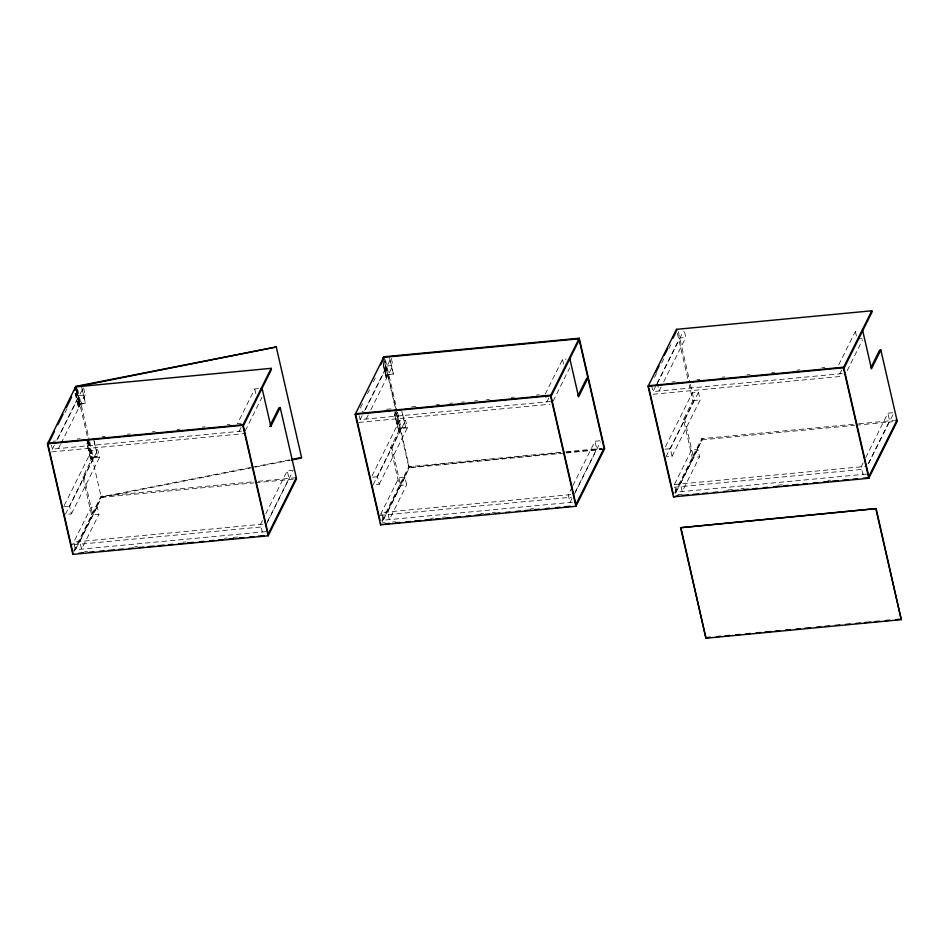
<?xml version="1.0" encoding="UTF-8"?>
<svg xmlns="http://www.w3.org/2000/svg" width="949" height="949" viewBox="0 0 949 949"><rect width="100%" height="100%" fill="white"/><g stroke="black" fill="none" stroke-linecap="round" stroke-linejoin="round"><path stroke-width="0.71" stroke-dasharray="4.75 3.56" d="M79.965 404.796L78.731 404.725L75.849 392.151M64.224 505.509L91.697 450.407L97.806 449.826L99.55 457.454L91.092 457.809L92.504 457.584L82.848 476.944L91.602 515.058L98.933 514.358L97.178 506.742L91.08 507.312L72.326 544.928M387.738 375.27L386.504 375.069L393.396 374.013L389.873 358.639M371.996 475.971L399.458 420.882L405.567 420.3L407.311 427.916L398.758 428.533L405.662 427.358L402.127 411.985M64.959 412.744L66.916 408.829M54.33 445.2L50.961 451.949L243.857 433.622M56.928 439.98L79.087 395.531L85.196 394.962L83.441 387.334L56.726 440.929L53.061 441.273M76.395 387.465L80.25 404.238L78.755 407.24L79.562 404.832L75.706 388.07M60.428 444.63L58.47 448.545L57.604 444.737M61.08 443.313L85.196 394.962M86.75 443.859L88.376 441.38L87.154 443.824L91.009 460.585L87.154 443.824M90.606 460.633L91.816 458.189L87.688 441.451M89.704 441.748L93.453 458.035L65.327 514.441L71.424 513.86L69.68 506.232L97.806 449.826M71.424 513.86L99.55 457.454M73.5 551.357L100.985 496.256L256.633 481.463M74.425 551.179L101.235 496.873L250.821 467.466M265.934 531.63L75.481 549.72L102.207 496.137M97.178 506.742L79.835 541.523L81.59 549.139L98.933 514.358M258.413 388.627L254.747 388.971L237.404 423.752L242.292 423.29M241.082 427.513L239.16 431.38L238.567 428.841M245.257 430.799L261.96 397.299M262.47 520.432L260.512 524.358L262.268 531.974L264.225 528.059M265.732 513.895L287.239 470.763L293.336 470.182M267.488 521.523L288.982 478.391L287.239 470.763M266.622 523.777L292.683 471.499M360.335 408.046L363.597 401.522M367.512 393.669L369.458 389.754M373.372 381.913L375.329 377.987M550.586 401.498L360.134 419.588L362.091 415.674M364.701 410.442L386.86 366.006L392.957 365.424L391.202 357.809L364.487 411.392L362.043 411.629M393.396 374.013L388.105 374.511L386.113 377.749L387.322 375.306L384.44 362.732M368.2 415.093L366.243 419.019L365.365 415.199M370.798 409.861L392.957 365.424M394.511 414.333L398.77 431.06L394.511 414.333L395.733 411.89M398.366 431.095L399.588 428.651L396.053 413.289M380.561 514.453L398.841 477.786L404.95 477.205L406.694 484.832L399.375 485.52L390.62 447.418L400.371 427.857L405.662 427.358M397.477 412.21L401.213 428.497L373.087 484.903L379.197 484.322L377.441 476.706L405.567 420.3M379.197 484.322L407.311 427.916M381.913 520.538L408.746 466.718L564.394 451.926M382.198 521.653L409.292 467.299L396.516 411.095M572.472 502.211L383.254 520.194L409.968 466.6M404.95 477.205L387.607 511.986L389.351 519.613L406.694 484.832M545.165 394.226L562.508 359.446L566.173 359.09M548.842 397.987L546.921 401.842L545.461 395.496M553.03 401.273L569.72 367.773M572.188 486.979L568.285 494.82L570.029 502.448L571.986 498.522M572.84 485.674L594.999 441.238L599.887 440.775M575.248 491.985L596.755 448.853L594.999 441.238M574.382 494.239L600.456 441.961M654.513 377.429L656.471 373.503M661.678 363.052L664.941 356.516M668.855 348.674L670.801 344.748M842.226 373.598L653.007 391.581L656.269 385.045M656.922 383.74L679.721 337.986L685.83 337.417L684.075 329.789M657.36 383.384L683.422 331.094M661.062 387.073L659.104 391L657.645 384.653M663.671 381.854L685.83 337.417M866.567 474.085L676.115 492.175L674.371 484.559L691.714 449.767L697.812 449.185L699.567 456.813L692.236 457.513L683.482 419.399L692.865 400.597L689.247 384.855M665.961 456.896L694.087 400.478L690.338 384.203M670.314 448.687L698.44 392.281L692.331 392.862L664.205 449.268L670.314 448.687L672.058 456.315L667.183 456.777M672.058 456.315L700.184 399.909L698.44 392.281M674.786 492.519L701.619 438.711L857.267 423.918M675.059 493.634L701.88 439.85L701.619 438.711M676.115 492.175L702.841 438.592M697.812 449.185L680.469 483.978L682.224 491.594L699.567 456.813M838.679 364.926L855.381 331.426L859.047 331.082M841.716 369.968L839.794 373.835L838.916 370.027M847.184 370.679L862.594 339.754M863.104 462.887L861.146 466.813L862.902 474.429L864.859 470.514M865.713 457.655L887.873 413.218L892.748 412.756M868.121 463.978L889.616 420.846L887.873 413.218M868.56 463.61L893.97 412.637M78.731 404.594L85.386 403.206L81.851 387.667M80.25 404.238L85.374 403.04M92.231 458.142L92.207 457.454L97.64 456.386L94.105 441.012M92.207 457.62L97.64 456.386M252.28 467.181L290.038 459.755M88.364 440.858L101.246 497.395L253.751 467.406M255.198 467.122L290.062 460.277M858.359 338.935L862.012 338.579M672.046 381.984L674.988 381.7M697.017 379.612L699.959 379.327M721.987 377.239L724.929 376.955M746.97 374.867L749.9 374.582M771.94 372.494L774.87 372.21M796.911 370.122L799.841 369.837M821.881 367.749L824.823 367.465M386.528 409.304L390.929 408.877M411.498 406.931L415.899 406.504M436.469 404.559L439.411 404.274M449.684 403.301L452.626 403.017M461.439 402.186L464.381 401.901M474.654 400.929L477.596 400.644M486.41 399.814L489.352 399.529M511.381 397.441L514.322 397.156M536.351 395.069L539.293 394.784M77.296 438.972L80.226 438.687M102.267 436.599L105.197 436.315M127.237 434.227L130.167 433.942M152.208 431.854L155.15 431.57M177.178 429.482L180.12 429.197M202.149 427.109L205.091 426.825M227.119 424.737L230.061 424.452M241.592 431.143L52.373 449.126L51.495 445.318M358.734 422.412L550.147 404.227M653.066 394.262L843.02 376.207M692.865 400.597L700.184 399.909M683.482 419.399L684.704 419.292L693.458 457.394M390.62 447.418L391.842 447.299L400.597 485.402M82.848 476.944L84.07 476.837L92.824 514.939M858.738 423.776L894.504 420.383M565.865 451.795L601.63 448.391M258.104 481.321L293.87 477.928M409.292 467.299L560.562 452.922M566.434 452.365L604.62 448.735M701.88 439.85L854.622 425.342M856.081 425.199L892.807 421.712M564.691 453.076L409.007 467.857L396.136 411.842M566.15 452.934L602.876 449.446M101.246 497.395L253.988 482.887M255.447 482.744L293.632 479.115M372.554 477.169L377.441 476.706M63.571 506.813L69.68 506.232M674.371 484.559L864.812 466.457M570.729 494.595L381.498 512.567L383.254 520.194M262.956 524.121L73.737 542.104L75.481 549.72M674.431 487.24L864.373 469.186M380.086 515.39L571.512 497.205M73.797 544.785L263.739 526.731M677.906 494.69L682.319 494.275M727.907 489.945L732.308 489.53M741.133 488.688L744.075 488.403M777.895 485.188L782.308 484.773M827.896 480.443L830.838 480.158M382.091 522.994L385.033 522.709M392.388 522.009L395.33 521.736M430.621 518.379L433.563 518.095M442.388 517.264L445.33 516.98M480.621 513.623L483.563 513.35M492.377 512.507L495.319 512.235M530.61 508.878L533.552 508.593M84.627 551.547L87.569 551.262M134.616 546.79L137.558 546.517M183.145 542.176L186.087 541.903M224.32 538.273L227.262 537.988M233.146 537.431L237.558 537.015M855.381 331.426L857.137 339.042M678.262 331.64L690.006 382.755M677.408 333.348L687.93 379.137M651.548 385.235L653.007 391.581M562.508 359.446L564.264 367.061M389.458 357.429L393.301 374.203M401.712 410.787L405.567 427.548M385.401 359.659L397.145 410.775M384.167 357.939L395.769 408.473M384.523 361.296L395.175 407.631M382.969 359.825L386.504 375.187M394.903 411.771L398.758 428.533M383.301 363.74L386.516 377.714M383.218 365.175L386.113 377.749M359.256 415.781L360.134 419.588M254.747 388.971L256.503 396.587M81.531 386.445L85.386 403.206M93.785 439.79L97.64 456.552M77.628 389.185L89.372 440.3M88.66 440.811L92.504 457.584M77.059 391.534L79.953 404.108M88.352 440.68L92.207 457.454M76.762 390.822L87.711 438.047M87.142 441.297L90.997 458.07M75.54 393.266L78.755 407.24M75.137 393.313L78.34 407.287"/><path stroke-width="1.42" d="M270.228 425.247L278.982 407.69L280.204 407.584L296.574 478.83L268.164 535.805L72.836 554.37L47.45 443.859L75.837 386.373L276.266 346.966L301.675 457.987L291.509 459.992M75.706 388.07C73.097 387.228 79.467 386.824 74.9 390.478M49.301 441.807L54.556 431.273M57.842 424.701L63.085 414.167M66.371 407.584L71.614 397.062M72.836 554.37L72.859 552.662M268.164 535.805L242.778 425.306L271.189 368.331L75.861 386.884L276.266 346.966M243.324 425.887L271.45 369.469L271.189 368.331M269.611 426.492L270.833 426.386L280.204 407.584M268.187 534.097L296.313 477.691L295.092 477.81M355.211 414.333L383.906 356.788L579.234 338.235L604.62 448.735L575.936 506.28L380.608 524.833L355.211 414.333L550.539 395.769L579.234 338.235M604.335 449.304L578.949 338.793L383.621 357.358L382.661 360.94M380.691 364.891L382.008 362.257M380.608 524.833L380.62 523.124M551.084 396.35L579.21 339.944M578 395.709L586.743 378.165L587.965 378.046L578.593 396.848L569.839 358.746M575.948 504.571L604.074 448.165M870.862 367.702L879.616 350.145L880.838 350.027L897.208 421.285L868.798 478.26L673.47 496.825L648.084 386.314L676.495 329.339L871.823 310.786L872.084 311.924L843.958 368.331M655.818 372.471L659.092 365.911M664.324 355.412L667.598 348.852M672.829 338.354L676.103 331.794M673.47 496.825L678.155 495.841M680.552 527.715L876.164 508.593L901.265 619.661L705.937 638.214L680.552 527.715L876.164 508.593M705.937 638.214L681.157 528.581M868.798 478.26L843.412 367.761L871.823 310.786M880.838 350.027L871.467 368.841L862.712 330.727M868.821 476.552L896.947 420.146L895.726 420.265M291.497 459.47L300.204 457.75M383.479 358.544L382.649 358.307L383.764 357.844M260.856 388.39L262.078 388.271L270.833 426.386M648.084 386.314L843.412 367.761M47.45 443.859L242.778 425.306M682.568 495.425L688.44 494.856M692.853 494.441L698.725 493.883M703.126 493.468L707.539 493.053M713.411 492.484L717.812 492.068M723.684 491.511L728.097 491.096M732.498 490.68L738.369 490.123M744.253 489.554L748.654 489.138M753.067 488.723L757.468 488.308M763.34 487.75L767.753 487.323M773.625 486.766L778.026 486.351M783.898 485.793L788.311 485.378M792.712 484.951L798.595 484.393M802.996 483.978L807.397 483.563M813.281 483.005L817.682 482.578M823.554 482.021L827.967 481.606M832.368 481.19L838.24 480.633M842.653 480.206L848.525 479.648M852.926 479.233L857.338 478.818M863.21 478.26L867.611 477.833M385.294 523.848L389.695 523.433M395.567 522.875L399.98 522.46M405.852 521.903L410.253 521.476M414.666 521.06L420.537 520.503M424.938 520.088L430.822 519.53M435.223 519.103L439.636 518.688M445.508 518.13L449.909 517.715M454.322 517.3L460.194 516.742M466.066 516.173L470.467 515.758M474.88 515.343L480.752 514.785M485.164 514.37L489.565 513.943M495.437 513.385L499.85 512.97M505.722 512.413L510.123 511.997M515.995 511.428L520.408 511.013M524.809 510.598L530.681 510.04M535.094 509.625L539.495 509.198M545.378 508.64L549.779 508.225M555.651 507.668L560.064 507.252M564.465 506.825L570.337 506.268M78.992 553.243L83.405 552.828M89.277 552.271L93.678 551.843M99.562 551.286L103.963 550.871M108.364 550.456L114.248 549.898M118.649 549.483L123.05 549.056M128.934 548.498L133.335 548.083M139.206 547.526L143.619 547.11M148.02 546.683L153.892 546.126M158.305 545.711L164.177 545.153M168.578 544.738L172.991 544.311M178.863 543.753L183.264 543.338M187.677 542.923L193.549 542.365M199.42 541.808L203.833 541.381M209.705 540.823L214.106 540.408M218.519 539.993L222.92 539.566M228.792 539.008L233.205 538.593M239.077 538.036L243.478 537.62M249.362 537.063L253.763 536.636M258.175 536.221L264.047 535.663M706.222 637.657L710.623 637.23M716.507 636.672L720.908 636.257M725.309 635.842L729.722 635.415M735.594 634.857L739.995 634.442M745.878 633.885L750.279 633.469M756.151 632.912L760.564 632.485M764.965 632.07L770.837 631.512M775.25 631.097L779.651 630.67M785.523 630.112L789.936 629.697M795.808 629.14L800.209 628.724M804.622 628.297L810.493 627.74M816.365 627.182L820.778 626.767M825.179 626.352L829.592 625.925M835.464 625.367L839.865 624.952M845.737 624.395L850.15 623.979M856.022 623.422L860.423 622.995M864.836 622.58L870.707 622.022M875.12 621.607L879.521 621.192M885.393 620.622L889.806 620.207M895.678 619.65L900.079 619.234M869.082 477.703L843.697 367.192L648.369 385.757L648.63 386.895M875.88 509.15L901.265 619.661M676.495 329.339L676.756 330.489M648.962 388.343L673.161 493.67M576.209 505.71L550.823 395.211L355.495 413.764L379.956 520.242M550.539 395.769L575.936 506.28M268.448 535.248L243.063 424.737L47.735 443.302L47.996 444.44M75.837 386.373L76.122 388.034M48.328 445.888L72.527 551.215"/></g></svg>
